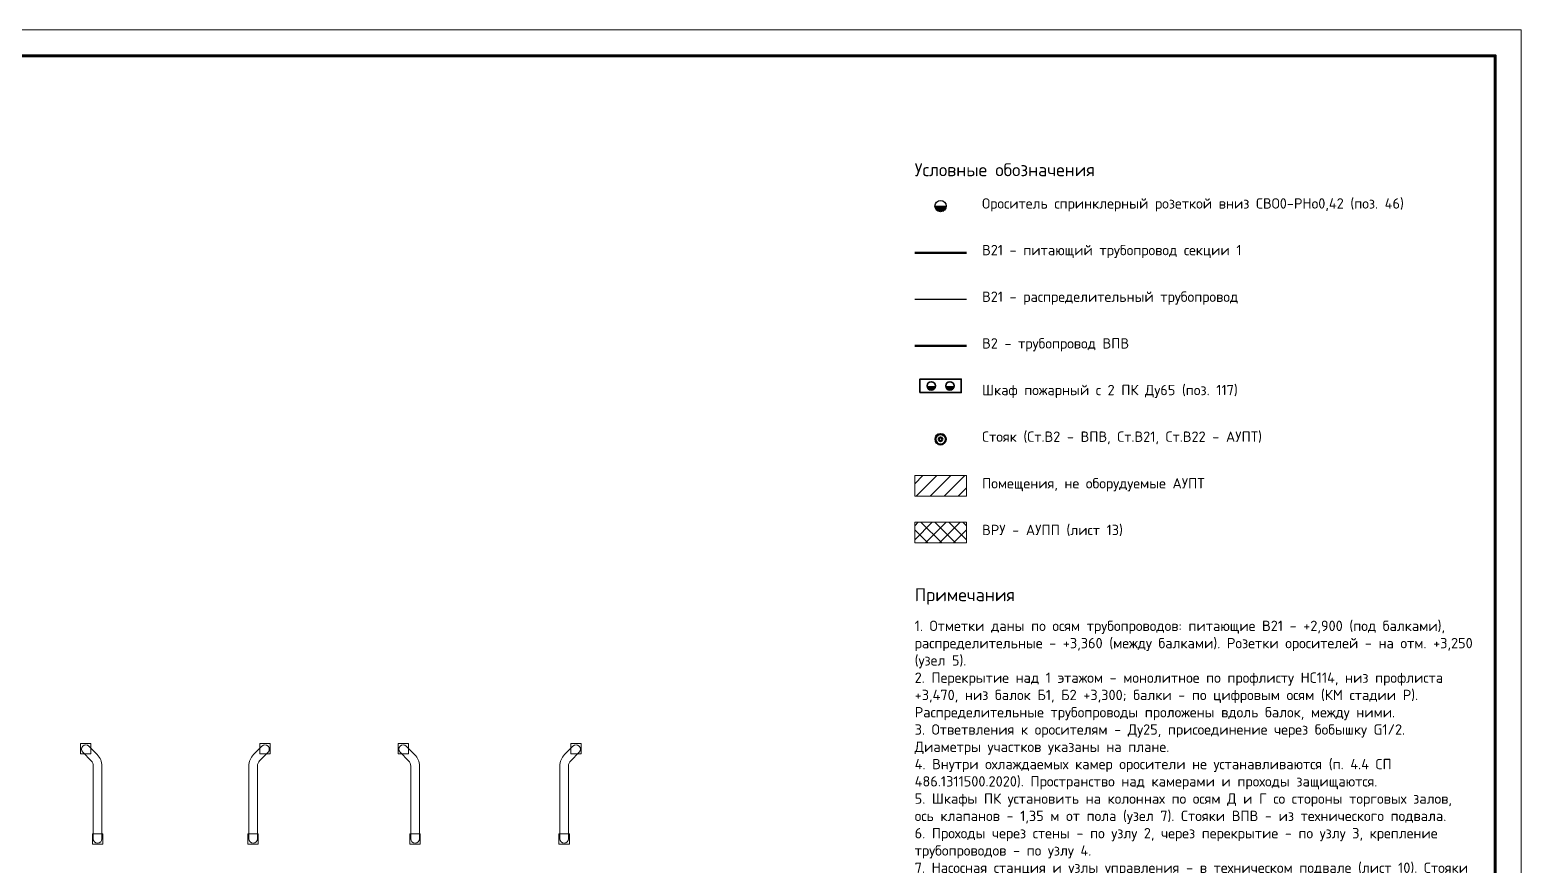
# Model space of a CAD drawing. Header units: millimetres. Extents: x 0 to 2118900, y -20000 to 84100.
# Drawn here: x 490130 to 518900, y 67982 to 84100 of the extents above; entities that cross this region are included whole.
import ezdxf
from ezdxf.enums import TextEntityAlignment as Align

# ---------------------------------------------------------------- set-up
doc = ezdxf.new("R2010")
doc.units = ezdxf.units.MM
for name, color, linetype, lineweight in [('АР_подоснова', 8, 'Continuous', 13), ('ПТ_В2', 3, 'Continuous', 50), ('ПТ_В21', 1, 'Continuous', 50), ('ПТ_В21_расп', 1, 'Continuous', 30), ('ПТ_оросители', 7, 'Continuous', 25), ('ПТ_ПК', 30, 'Continuous', 35), ('ПТ_рамка', 7, 'Continuous', 50), ('ПТ_рамка_тонк', 7, 'Continuous', 18), ('ПТ_текст', 7, 'Continuous', 18), ('ПТ_штриховка', 8, 'Continuous', 9)]:
    doc.layers.add(name, color=color, linetype=linetype, lineweight=lineweight)
doc.styles.add('ПТ', font='isocpeur.ttf')
doc.styles.add('ПТ_загл', font='isocpeur.ttf')

# ---------------------------------------------------------------- blocks, each defined once
blk = doc.blocks.new('Wheel_Guide_WBM')
at = {"color": 0, "linetype": 'Continuous', "lineweight": -2, "flags": 128}
for points in [[(-100, 100), (-100, -100), (100, -100), (100, 100)], [(129, -1638), (129, -1838), (329, -1838), (329, -1638)]]:
    blk.add_lwpolyline(points, close=True, dxfattribs=at)
blk.add_lwpolyline([(-84, 0), (-84, -1405, 0.198912), (8, -1626), (170, -1788, 1), (288, -1670), (126, -1508, -0.198912), (84, -1405), (84, 0, 1)], format="xyb", close=True, dxfattribs=at)
blk = doc.blocks.new('AR_F1')
at = {"layer": 'АР_подоснова', "linetype": 'Continuous', "zscale": 1000, "rotation": 180}
for p in [(83438, 44490), (89562, 44490)]:
    blk.add_blockref('Wheel_Guide_WBM', p, dxfattribs=at)
at = {"layer": 'АР_подоснова', "linetype": 'Continuous', "xscale": -1, "zscale": 1000, "rotation": 180}
for p in [(86438, 44490), (92438, 44490)]:
    blk.add_blockref('Wheel_Guide_WBM', p, dxfattribs=at)
blk = doc.blocks.new('SPR_DN')
for p, q in [((-1.1, 0), (1.1, 0)), ((-1.08, -0.18), (1.08, -0.18)), ((-1.04, -0.37), (1.04, -0.37)), ((-0.95, -0.55), (0.95, -0.55)), ((-0.82, -0.73), (0.82, -0.73)), ((-0.61, -0.92), (0.61, -0.92))]:
    blk.add_line(p, q)
blk.add_circle((0, 0), 1.1)
blk = doc.blocks.new('PK2')
h = blk.add_hatch(color=7)
h.dxf.hatch_style = 1
h.paths.add_polyline_path([(-2.6, 1.3, 1), (-1, 1.3)])
h = blk.add_hatch(color=7)
h.dxf.hatch_style = 1
h.paths.add_polyline_path([(1, 1.3, 1), (2.6, 1.3)])
blk.add_lwpolyline([(-4, 0), (4, 0), (4, 2.6), (-4, 2.6)], close=True)
for centre in [(-1.8, 1.3), (1.8, 1.3)]:
    blk.add_circle(centre, 0.8)
blk = doc.blocks.new('RISER')
for radius in [1, 0.35]:
    blk.add_circle((0, 0), radius)

msp = doc.modelspace()

# ---------------------------------------------------------------- hatches: boundary and pattern name
at = {"layer": 'ПТ_штриховка'}
h = msp.add_hatch(dxfattribs=at)
h.set_pattern_fill('ANSI31', color=8, scale=60)
h.paths.add_polyline_path([(507200, 75100), (508200, 75100), (508200, 75500), (507200, 75500)])
h = msp.add_hatch(dxfattribs=at)
h.set_pattern_fill('ANSI37', color=8, scale=60)
h.paths.add_polyline_path([(507200, 74200), (508200, 74200), (508200, 74600), (507200, 74600)])

# ---------------------------------------------------------------- linework, layer by layer
at = {"layer": 'ПТ_В2'}
msp.add_line((507200, 78000), (508200, 78000), dxfattribs=at)
at = {"layer": 'ПТ_В21'}
msp.add_line((507200, 79800), (508200, 79800), dxfattribs=at)
at = {"layer": 'ПТ_В21_расп'}
msp.add_line((507200, 78900), (508200, 78900), dxfattribs=at)
at = {"layer": 'ПТ_рамка', "lineweight": 70}
msp.add_lwpolyline([(402000, 500), (518400, 500), (518400, 83600), (402000, 83600)], close=True, dxfattribs=at)
at = {"layer": 'ПТ_рамка_тонк', "lineweight": 13}
msp.add_lwpolyline([(400000, 0), (518900, 0), (518900, 84100), (400000, 84100)], close=True, dxfattribs=at)
at = {"layer": 'ПТ_рамка_тонк'}
for points in [[(507200, 75100), (508200, 75100), (508200, 75500), (507200, 75500)], [(507200, 74200), (508200, 74200), (508200, 74600), (507200, 74600)]]:
    msp.add_lwpolyline(points, close=True, dxfattribs=at)

# ---------------------------------------------------------------- block references
at = {"layer": 'АР_подоснова'}
msp.add_blockref('AR_F1', (408000, 24000), dxfattribs=at)
at = {"layer": 'ПТ_В2', "xscale": 100, "yscale": 100}
msp.add_blockref('RISER', (507700, 76200), dxfattribs=at)
at = {"layer": 'ПТ_оросители', "xscale": 100, "yscale": 100}
msp.add_blockref('SPR_DN', (507700, 80700), dxfattribs=at)
at = {"layer": 'ПТ_ПК', "xscale": 100, "yscale": 100}
msp.add_blockref('PK2', (507700, 77100), dxfattribs=at)

# ---------------------------------------------------------------- texts
at = {"layer": 'ПТ_текст', "style": 'ПТ_загл'}
for s, p in [('Условные обозначения', (507200, 81200)), ('Примечания', (507200, 73000))]:
    msp.add_text(s, height=250, dxfattribs=at).set_placement(p, align=Align.BOTTOM_LEFT)
at = {"layer": 'ПТ_текст', "char_height": 200, "attachment_point": 1, "style": 'ПТ'}
for s, insert, width in [('Ороситель спринклерный розеткой вниз СВО0-РНо0,42 (поз. 46)', (508500, 80850), 9500), ('В21 - питающий трубопровод секции 1', (508500, 79950), 9500), ('В21 - распределительный трубопровод', (508500, 79050), 9500), ('В2 - трубопровод ВПВ', (508500, 78150), 9500), ('Шкаф пожарный с 2 ПК Ду65 (поз. 117)', (508500, 77250), 9500), ('Стояк (Ст.В2 - ВПВ, Ст.В21, Ст.В22 - АУПТ)', (508500, 76350), 9500), ('Помещения, не оборудуемые АУПТ', (508500, 75450), 9500), ('ВРУ - АУПП (лист 13)', (508500, 74550), 9500), ('1. Отметки даны по осям трубопроводов: питающие В21 - +2,900 (под балками), распределительные - +3,360 (между балками). Розетки оросителей - на отм. +3,250 (узел 5). \\P2. Перекрытие над 1 этажом - монолитное по профлисту НС114, низ профлиста +3,470, низ балок Б1, Б2 +3,300; балки - по цифровым осям (КМ стадии Р). Распределительные трубопроводы проложены вдоль балок, между ними. \\P3. Ответвления к оросителям - Ду25, присоединение через бобышку G1/2. Диаметры участков указаны на плане. \\P4. Внутри охлаждаемых камер оросители не устанавливаются (п. 4.4 СП 486.1311500.2020). Пространство над камерами и проходы защищаются. \\P5. Шкафы ПК установить на колоннах по осям Д и Г со стороны торговых залов, ось клапанов - 1,35 м от пола (узел 7). Стояки ВПВ - из технического подвала. \\P6. Проходы через стены - по узлу 2, через перекрытие - по узлу 3, крепление трубопроводов - по узлу 4. \\P7. Насосная станция и узлы управления - в техническом подвале (лист 10). Стояки Ст.В21-1, Ст.В22-1, перемычка ВПВ и линия к патрубкам ГМ-80 проходят через пом. 05 (КУИ), пом. 05 защищается АУПТ. Патрубки ГМ-80 - на фасаде по оси 1 (узел 10). \\P8. Через помещение ВРУ (пом. 06) трубопроводы не прокладывать. Оросители тамбура 22 питаются от распределительного трубопровода, проложенного южнее ВРУ. \\P9. В конце питающих трубопроводов установить узлы промывки (узел 8), в тамбуре 35 - узел опробования (узел 9).', (507200, 72700), 10800)]:
    msp.add_mtext(s, dxfattribs=dict(at, insert=insert, width=width))

doc.saveas('drawing.dxf')
